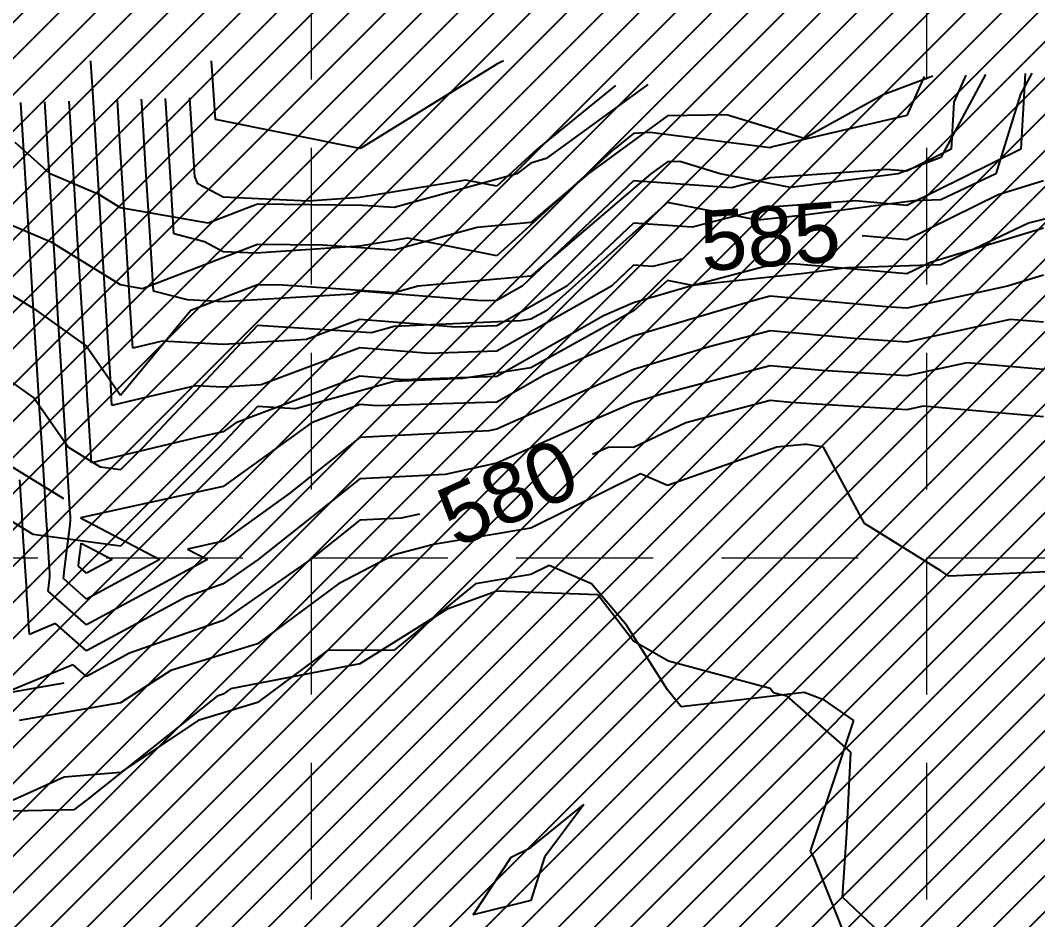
# Model space of a CAD drawing. Header units: inches. Extents: x 2468858 to 2474627, y 7110391 to 7114000.
# Drawn here: x 2470620.3 to 2470769.1, y 7111332.3 to 7111463.9 of the extents above; entities that cross this region are included whole.
import ezdxf
from ezdxf.enums import TextEntityAlignment as Align

# ---------------------------------------------------------------- set-up
doc = ezdxf.new("R2010")
doc.units = ezdxf.units.IN
doc.header["$MEASUREMENT"] = 0
doc.linetypes.add('HIDDEN', pattern=[0.375, 0.25, -0.125])
for name, color, linetype in [('contours', 35, 'Continuous'), ('GRID', 254, 'HIDDEN'), ('SODDED LOT', 2, 'Continuous')]:
    doc.layers.add(name, color=color, linetype=linetype)
doc.styles.get("Standard").update_dxf_attribs({"font": 'ARIAL.TTF'})

msp = doc.modelspace()

# ---------------------------------------------------------------- hatches: boundary and pattern name
at = {"layer": 'SODDED LOT'}
h = msp.add_hatch(dxfattribs=at)
h.set_pattern_fill('ANSI31', color=256, scale=30, style=0)
h.set_pattern_definition([(45, (0, 0), (-2.6516504294, 2.6516504294), [])])
h.paths.add_polyline_path([(2473645.39, 7113690.66), (2473644.98, 7113704.58), (2473380.05, 7113706.22), (2473375.55, 7113692.3), (2473381.69, 7113694.76), (2473634.33, 7113693.94)])
h.paths.add_polyline_path([(2473661.81, 7113026.94), (2473687.47, 7113025.61), (2473728.46, 7113019.28), (2473771.12, 7113012.61), (2473800.78, 7113000.62), (2473816.11, 7112991.96), (2473817.62, 7112992.3), (2473826.58, 7112958.99), (2473778.33, 7112869.43), (2473754.23, 7112818.27), (2473704.86, 7112707.31), (2473675.95, 7112628.52), (2473649.37, 7112551.6), (2473609.35, 7112401.13), (2473621.99, 7112397.24), (2473660.24, 7112541.42), (2473686.99, 7112623.57), (2473721.05, 7112713.98), (2473756.54, 7112795.8), (2473776.21, 7112842.14), (2473803.69, 7112892.8), (2473821.26, 7112931.75), (2473838.19, 7112953.92), (2473843.82, 7112970.36), (2473841.57, 7112984.99), (2473834.36, 7112995.8), (2473821.75, 7113003.46), (2473803.51, 7113011.56), (2473780.76, 7113020.12), (2473754.18, 7113027.78), (2473717.91, 7113032.73), (2473683.75, 7113037.76), (2473675.22, 7113037.54), (2473668.46, 7113034.66), (2473663.02, 7113029.01)])
h.paths.add_polyline_path([(2473971.46, 7113199.84), (2473953.3, 7113211.94), (2473941.19, 7113192.09), (2473861.1, 7113065.57), (2473810.53, 7113087.5), (2473761.17, 7113101.51), (2473720.96, 7113106.99), (2473697.2, 7113110.44), (2473674.12, 7113113.74), (2473679.51, 7113105.34), (2473686.71, 7113099.95), (2473703.5, 7113097.55), (2473742.47, 7113092.16), (2473787.44, 7113083.17), (2473826.42, 7113069.98), (2473851, 7113058.59), (2473862.39, 7113053.19), (2473874.39, 7113053.49), (2473885.78, 7113058.29), (2473895.97, 7113069.68), (2473937.95, 7113137.71), (2473969.87, 7113198.61)])
h.paths.add_polyline_path([(2474189.42, 7113705.55), (2474212.71, 7113695.29), (2474173.05, 7113585.51), (2474125.46, 7113471.59), (2474078.44, 7113374.03), (2473995.24, 7113231.38), (2473980.72, 7113211.84), (2473961.73, 7113224.12), (2474019.25, 7113316.23), (2474060.01, 7113393.26), (2474123.11, 7113525), (2474155.5, 7113608.17)])
h.paths.add_polyline_path([(2472149.87, 7113580.61), (2472139.15, 7113587.25), (2472148.34, 7113599.5), (2472129.96, 7113617.37), (2472301.04, 7113620.95), (2472421.05, 7113670.47), (2472435.86, 7113657.7), (2472418.5, 7113656.68), (2472386.32, 7113644.43), (2472349.55, 7113630.65), (2472301.04, 7113613.8), (2472253.54, 7113608.18), (2472206.05, 7113607.67), (2472182.05, 7113606.65), (2472168.77, 7113602.57), (2472156, 7113590.31)])
h.paths.add_polyline_path([(2472770.94, 7113693.31), (2472783.83, 7113696.4), (2473029.19, 7113695.37), (2473046.2, 7113689.7), (2473045.68, 7113705.68), (2472771.46, 7113707.22)])
h.paths.add_polyline_path([(2472613.26, 7113048.11), (2472742.65, 7113047.89), (2472742.87, 7112984.1), (2472740.21, 7112975.02), (2472732.24, 7112966.82), (2472722.71, 7112964.61), (2472628.32, 7112964.83), (2472620.35, 7112967.71), (2472615.69, 7112974.13), (2472614.14, 7112982.33), (2472613.26, 7112995.17)])
h.paths.add_polyline_path([(2471336.5, 7111475.41), (2471335.53, 7111275.42), (2470491.66, 7111254.32), (2470479.59, 7111328.94), (2470466.02, 7111461.6), (2470553.43, 7111470.9), (2470638.4, 7111473.12)])
h.paths.add_polyline_path([(2473446.67, 7112356.48), (2473471.9, 7112308.47), (2473532.94, 7112257.21), (2473501.2, 7112186.43), (2473329.47, 7112103.43), (2473116.22, 7112035.9), (2473103.2, 7112106.69), (2473072.63, 7112126.65), (2472815.11, 7111934.94), (2472802.33, 7111780.66), (2472622.31, 7111675.22), (2472617.64, 7111803.67), (2472501.02, 7111721.1), (2472320.82, 7111594.38), (2472182.92, 7111519.02), (2472068.92, 7111484.1), (2471932.85, 7111463.88), (2471923.66, 7111337.05), (2471693.82, 7111327.86), (2471696.08, 7111477.57), (2471836.92, 7111477.57), (2471858.78, 7111468.52), (2471876.58, 7111467.89), (2471898.13, 7111477.88), (2471906.24, 7111490.37), (2471909.37, 7111504.1), (2471908.12, 7111517.84), (2471903.75, 7111528.77), (2471899.69, 7111538.75), (2471899.78, 7111997.71), (2471902.82, 7112006.8), (2471908.61, 7112013.14), (2471915.23, 7112016.45), (2471926.26, 7112016.45), (2472502.65, 7112016.18), (2472510.04, 7112014.97), (2472516.23, 7112010.27), (2472519.86, 7112006.24), (2472597.23, 7111900.26), (2472601.63, 7111894), (2472601.97, 7111890.79), (2472601.97, 7111885.88), (2472602.14, 7111880.64), (2472603.49, 7111873.53), (2472605.53, 7111864.06), (2472610.94, 7111855.26), (2472618.72, 7111847.65), (2472625.66, 7111842.74), (2472634.12, 7111839.53), (2472648.17, 7111837.16), (2472661.03, 7111839.36), (2472670.85, 7111843.93), (2472681.25, 7111852.18), (2472689.32, 7111863.68), (2472693.24, 7111876.13), (2472698.54, 7111882.82), (2472979.47, 7112088.66), (2473047.7, 7112135.28), (2473102.11, 7112161.18), (2473168.62, 7112185.36), (2473235.48, 7112199.35), (2473286.97, 7112219.37), (2473338.95, 7112250.36), (2473378.05, 7112286.58), (2473406.65, 7112322.33), (2473434.97, 7112369.64)])
h.paths.add_polyline_path([(2469394.72, 7112321.68), (2469408.62, 7112317.35), (2469404.61, 7112306.55), (2469398.28, 7112300.53), (2469390.56, 7112297.13), (2469383.91, 7112297.75), (2469371.4, 7112301.14), (2469261.63, 7112337.75), (2469252.63, 7112344.02), (2469246.91, 7112352.88), (2469243.9, 7112361.06), (2469244.31, 7112369.38), (2469247.04, 7112379.88), (2469254.13, 7112392.28), (2469258.63, 7112404.82), (2469259.86, 7112413.96), (2469268.32, 7112441.06), (2469285.1, 7112497.6), (2469297.51, 7112549.94), (2469306.04, 7112604.22), (2469344.05, 7112603.83), (2469331.64, 7112539.47), (2469306.04, 7112437.89), (2469285.48, 7112378.57), (2469297.12, 7112353.37)])
h.paths.add_polyline_path([(2469215.25, 7111699.11), (2469133.16, 7111698.8), (2469133.12, 7111837.42), (2469136.78, 7111854.07), (2469131.5, 7111869.1), (2469132.54, 7111935.15), (2469148.79, 7112051.43), (2469175.43, 7112146.92), (2469214.08, 7112259.79), (2469218.22, 7112266.73), (2469223.73, 7112271.92), (2469228.76, 7112275.22), (2469234.9, 7112277.11), (2469242.61, 7112277.42), (2469249.21, 7112276.01), (2469256.45, 7112274.12), (2469362.5, 7112239.2), (2469368.95, 7112235.11), (2469372.09, 7112231.49), (2469374.61, 7112225.05), (2469375.55, 7112217.02), (2469372.57, 7112206.8), (2469260.7, 7112244.71), (2469237.57, 7112231.81), (2469223.88, 7112159.46), (2469213.8, 7112077.45), (2469211.79, 7111997.38), (2469212.59, 7111919.31)])
edge = h.paths.add_edge_path()
edge.add_line((2469946.69, 7111538.54), (2469944.94, 7111523.5))
edge.add_line((2469944.94, 7111523.5), (2469929.5, 7111368.54))
edge.add_line((2469929.5, 7111368.54), (2469627.82, 7111363.41))
edge.add_line((2469627.82, 7111363.41), (2469640.14, 7111528.56))
edge.add_line((2469640.14, 7111528.56), (2469611.1, 7111528.96))
edge.add_line((2469611.1, 7111528.96), (2469563.64, 7111542.06))
edge.add_line((2469563.64, 7111542.06), (2469395.72, 7111608.85))
edge.add_line((2469395.72, 7111608.85), (2469312.31, 7111524.84))
edge.add_line((2469312.31, 7111524.84), (2469259.94, 7111580.22))
edge.add_line((2469259.94, 7111580.22), (2469329.02, 7111646.45))
edge.add_line((2469329.02, 7111646.45), (2469327.64, 7111656.69))
edge.add_line((2469327.64, 7111656.69), (2469327.34, 7111668.01))
edge.add_line((2469327.34, 7111668.01), (2469328.7, 7111676.32))
edge.add_line((2469328.7, 7111676.32), (2469331.57, 7111684.93))
edge.add_line((2469331.57, 7111684.93), (2469335.65, 7111692.02))
edge.add_line((2469335.65, 7111692.02), (2469336.86, 7111699.72))
edge.add_line((2469336.86, 7111699.72), (2469350.6, 7111699.88))
edge.add_line((2469350.6, 7111699.88), (2469349.09, 7111695.19))
edge.add_line((2469349.09, 7111695.19), (2469344.26, 7111688.25))
edge.add_line((2469344.26, 7111688.25), (2469339.88, 7111679.79))
edge.add_arc((2469382.62, 7111662.98), 45.93, 158.5343, 290.6104)
edge.add_arc((2469402.89, 7111601.9), 18.55, 61.3608, 102.7575, ccw=False)
edge.add_line((2469411.78, 7111618.18), (2469554, 7111560.87))
edge.add_line((2469554, 7111560.87), (2469580.43, 7111552.5))
edge.add_line((2469580.43, 7111552.5), (2469597.93, 7111547.75))
edge.add_line((2469597.93, 7111547.75), (2469618.84, 7111543.76))
edge.add_line((2469618.84, 7111543.76), (2469652.78, 7111539.88))
edge.add_line((2469652.78, 7111539.88), (2469703, 7111539.88))
edge.add_line((2469703, 7111539.88), (2469903.74, 7111540.59))
edge.add_line((2469903.74, 7111540.59), (2469929.65, 7111539.77))
edge.add_line((2469929.65, 7111539.77), (2469946.69, 7111538.54))

# ---------------------------------------------------------------- linework, layer by layer
at = {"layer": 'contours', "color": 35}
for p, q in [((2470630.61, 7111457.77, 585), (2470630.6, 7111457.95, 585)), ((2470630.9, 7111453.44, 585), (2470630.61, 7111457.77, 585)), ((2470648.84, 7111449.37, 590), (2470648.26, 7111457.95, 590)), ((2470690, 7111457.47, 590), (2470670.23, 7111445.23, 590)), ((2470691.01, 7111457.95, 590), (2470690, 7111457.47, 590)), ((2470753.82, 7111455.7, 588), (2470746.52, 7111452.95, 588)), ((2470752.54, 7111455.67, 588), (2470750, 7111449.93, 588)), ((2470752.54, 7111455.67, 588), (2470750, 7111449.93, 588)), ((2470761.52, 7111455.93, 587), (2470754.99, 7111443.78, 587)), ((2470758.63, 7111455.84, 587), (2470756.88, 7111451.88, 587)), ((2470758.63, 7111455.84, 587), (2470756.88, 7111451.88, 587)), ((2470768.28, 7111456.12, 586), (2470766.64, 7111453.08, 586)), ((2470767.3, 7111456.09, 586), (2470766.67, 7111445, 586)), ((2470767.3, 7111456.09, 586), (2470766.67, 7111445, 586)), ((2470707.38, 7111454.35, 589), (2470695.93, 7111445, 589)), ((2470707.38, 7111454.35, 589), (2470695.93, 7111445, 589)), ((2470712.09, 7111454.49, 589), (2470697.22, 7111443.65, 589)), ((2470631.29, 7111447.14, 585), (2470630.9, 7111453.44, 585)), ((2470746.52, 7111452.95, 588), (2470734.99, 7111446.6, 588)), ((2470766.64, 7111453.08, 586), (2470763.01, 7111441.42, 586)), ((2470621.84, 7111428.11, 582), (2470620.39, 7111451.83, 582)), ((2470621.84, 7111428.11, 582), (2470620.39, 7111451.83, 582)), ((2470625.29, 7111429.56, 583), (2470623.92, 7111451.93, 583)), ((2470625.29, 7111429.56, 583), (2470623.92, 7111451.93, 583)), ((2470627.59, 7111449.75, 584), (2470627.45, 7111452.03, 584)), ((2470627.59, 7111449.75, 584), (2470627.45, 7111452.03, 584)), ((2470634.99, 7111444.54, 586), (2470634.51, 7111452.24, 586)), ((2470634.99, 7111444.54, 586), (2470634.51, 7111452.24, 586)), ((2470638.08, 7111451.82, 587), (2470638.04, 7111452.34, 587)), ((2470638.08, 7111451.82, 587), (2470638.04, 7111452.34, 587)), ((2470638.68, 7111441.93, 587), (2470638.08, 7111451.82, 587)), ((2470638.68, 7111441.93, 587), (2470638.08, 7111451.82, 587)), ((2470641.66, 7111451, 588), (2470641.57, 7111452.44, 588)), ((2470641.66, 7111451, 588), (2470641.57, 7111452.44, 588)), ((2470645.25, 7111450.19, 589), (2470645.09, 7111452.55, 589)), ((2470645.25, 7111450.19, 589), (2470645.09, 7111452.55, 589)), ((2470756.88, 7111451.88, 587), (2470756.49, 7111445, 587)), ((2470756.88, 7111451.88, 587), (2470756.49, 7111445, 587)), ((2470628.74, 7111431.02, 584), (2470627.59, 7111449.75, 584)), ((2470628.74, 7111431.02, 584), (2470627.59, 7111449.75, 584)), ((2470642.38, 7111439.32, 588), (2470641.66, 7111451, 588)), ((2470642.38, 7111439.32, 588), (2470641.66, 7111451, 588)), ((2470645.82, 7111441, 589), (2470645.25, 7111450.19, 589)), ((2470645.82, 7111441, 589), (2470645.25, 7111450.19, 589)), ((2470714.99, 7111449.89, 588), (2470703.36, 7111441.42, 588)), ((2470723.62, 7111450.05, 588), (2470714.99, 7111449.89, 588)), ((2470734.99, 7111446.6, 588), (2470723.62, 7111450.05, 588)), ((2470750, 7111449.93, 588), (2470730.36, 7111445.36, 588)), ((2470750, 7111449.93, 588), (2470730.36, 7111445.36, 588)), ((2470669.73, 7111445.19, 590), (2470648.84, 7111449.37, 590)), ((2470648.84, 7111449.37, 590), (2470648.84, 7111449.37, 590)), ((2470648.84, 7111449.37, 590), (2470648.84, 7111449.37, 590)), ((2470648.84, 7111449.37, 590), (2470648.84, 7111449.37, 590)), ((2470632.19, 7111432.48, 585), (2470631.29, 7111447.14, 585)), ((2470710, 7111447.31, 588), (2470707.18, 7111445, 588)), ((2470710, 7111447.31, 588), (2470707.18, 7111445, 588)), ((2470712.44, 7111447.44, 588), (2470710, 7111447.31, 588)), ((2470712.44, 7111447.44, 588), (2470710, 7111447.31, 588)), ((2470730, 7111445.22, 588), (2470712.44, 7111447.44, 588)), ((2470730, 7111445.22, 588), (2470712.44, 7111447.44, 588)), ((2470624.69, 7111441.42, 589), (2470619.55, 7111445.98, 589)), ((2470730.36, 7111445.36, 588), (2470730, 7111445.22, 588)), ((2470730.36, 7111445.36, 588), (2470730, 7111445.22, 588)), ((2470635.64, 7111433.93, 586), (2470634.99, 7111444.54, 586)), ((2470635.64, 7111433.93, 586), (2470634.99, 7111444.54, 586)), ((2470670, 7111445.12, 590), (2470669.73, 7111445.19, 590)), ((2470670.23, 7111445.23, 590), (2470670, 7111445.12, 590)), ((2470707.18, 7111445, 588), (2470690, 7111429.4, 588)), ((2470695.93, 7111445, 589), (2470690, 7111439.61, 589)), ((2470707.18, 7111445, 588), (2470690, 7111429.4, 588)), ((2470695.93, 7111445, 589), (2470690, 7111439.61, 589)), ((2470754.99, 7111443.78, 587), (2470748.72, 7111441.42, 587)), ((2470766.67, 7111445, 586), (2470750, 7111436.79, 586)), ((2470756.49, 7111445, 587), (2470750, 7111441.8, 587)), ((2470766.67, 7111445, 586), (2470750, 7111436.79, 586)), ((2470756.49, 7111445, 587), (2470750, 7111441.8, 587)), ((2470694.99, 7111442.97, 589), (2470692.94, 7111441.42, 589)), ((2470697.22, 7111443.65, 589), (2470694.99, 7111442.97, 589)), ((2470714.99, 7111443.19, 587), (2470712.57, 7111441.42, 587)), ((2470716.79, 7111443.22, 587), (2470714.99, 7111443.19, 587)), ((2470722.7, 7111441.42, 587), (2470716.79, 7111443.22, 587)), ((2470631.9, 7111438.33, 589), (2470624.69, 7111441.42, 589)), ((2470639.09, 7111435.39, 587), (2470638.68, 7111441.93, 587)), ((2470639.09, 7111435.39, 587), (2470638.68, 7111441.93, 587)), ((2470646.28, 7111439.97, 589), (2470645.82, 7111441, 589)), ((2470646.28, 7111439.97, 589), (2470645.82, 7111441, 589)), ((2470692.94, 7111441.42, 589), (2470674.99, 7111436.48, 589)), ((2470703.36, 7111441.42, 588), (2470694.99, 7111434.27, 588)), ((2470712.57, 7111441.42, 587), (2470694.99, 7111426.42, 587)), ((2470732.99, 7111439.42, 587), (2470722.7, 7111441.42, 587)), ((2470730, 7111440.82, 587), (2470724.36, 7111439.36, 587)), ((2470730, 7111440.82, 587), (2470724.36, 7111439.36, 587)), ((2470747.07, 7111442.07, 587), (2470730, 7111440.82, 587)), ((2470747.07, 7111442.07, 587), (2470730, 7111440.82, 587)), ((2470748.72, 7111441.42, 587), (2470734.99, 7111439.64, 587)), ((2470750, 7111441.8, 587), (2470747.07, 7111442.07, 587)), ((2470750, 7111441.8, 587), (2470747.07, 7111442.07, 587)), ((2470763.01, 7111441.42, 586), (2470754.99, 7111437.59, 586)), ((2470642.53, 7111436.85, 588), (2470642.38, 7111439.32, 588)), ((2470642.53, 7111436.85, 588), (2470642.38, 7111439.32, 588)), ((2470650, 7111437.98, 589), (2470646.28, 7111439.97, 589)), ((2470650, 7111437.98, 589), (2470646.28, 7111439.97, 589)), ((2470685.51, 7111440.51, 589), (2470670, 7111437.93, 589)), ((2470685.51, 7111440.51, 589), (2470670, 7111437.93, 589)), ((2470690, 7111439.61, 589), (2470685.51, 7111440.51, 589)), ((2470690, 7111439.61, 589), (2470685.51, 7111440.51, 589)), ((2470710, 7111440.38, 587), (2470693.72, 7111425, 587)), ((2470710, 7111440.38, 587), (2470693.72, 7111425, 587)), ((2470724.36, 7111439.36, 587), (2470710, 7111440.38, 587)), ((2470724.36, 7111439.36, 587), (2470710, 7111440.38, 587)), ((2470734.99, 7111439.64, 587), (2470732.99, 7111439.42, 587)), ((2470770, 7111440.37, 585), (2470763.34, 7111438.34, 585)), ((2470634.99, 7111436.44, 589), (2470631.9, 7111438.33, 589)), ((2470662.41, 7111437.41, 589), (2470650, 7111437.98, 589)), ((2470662.41, 7111437.41, 589), (2470650, 7111437.98, 589)), ((2470670, 7111437.93, 589), (2470662.41, 7111437.41, 589)), ((2470670, 7111437.93, 589), (2470662.41, 7111437.41, 589)), ((2470763.34, 7111438.34, 585), (2470750, 7111431.77, 585)), ((2470647.78, 7111434.21, 589), (2470634.99, 7111436.44, 589)), ((2470642.79, 7111432.63, 588), (2470642.53, 7111436.85, 588)), ((2470642.79, 7111432.63, 588), (2470642.53, 7111436.85, 588)), ((2470654.99, 7111436.98, 589), (2470647.78, 7111434.21, 589)), ((2470670.37, 7111436.8, 589), (2470654.99, 7111436.98, 589)), ((2470674.99, 7111436.48, 589), (2470670.37, 7111436.8, 589)), ((2470714.99, 7111437.21, 586), (2470697.32, 7111421.42, 586)), ((2470728.21, 7111434.64, 586), (2470714.99, 7111437.21, 586)), ((2470730, 7111436.56, 586), (2470718.6, 7111433.6, 586)), ((2470730, 7111436.56, 586), (2470718.6, 7111433.6, 586)), ((2470742.47, 7111437.47, 586), (2470730, 7111436.56, 586)), ((2470742.47, 7111437.47, 586), (2470730, 7111436.56, 586)), ((2470751.03, 7111437.46, 586), (2470734.99, 7111435.38, 586)), ((2470750, 7111436.79, 586), (2470742.47, 7111437.47, 586)), ((2470750, 7111436.79, 586), (2470742.47, 7111437.47, 586)), ((2470754.99, 7111437.59, 586), (2470751.03, 7111437.46, 586)), ((2470624.91, 7111431.35, 588), (2470614.99, 7111435.6, 588)), ((2470639.77, 7111424.26, 587), (2470639.09, 7111435.39, 587)), ((2470639.77, 7111424.26, 587), (2470639.09, 7111435.39, 587)), ((2470734.99, 7111435.38, 586), (2470728.21, 7111434.64, 586)), ((2470774.99, 7111435.99, 584), (2470767.78, 7111434.21, 584)), ((2470636.43, 7111421.1, 586), (2470635.64, 7111433.93, 586)), ((2470636.43, 7111421.1, 586), (2470635.64, 7111433.93, 586)), ((2470687.15, 7111433.58, 588), (2470674.99, 7111430.24, 588)), ((2470694.99, 7111434.27, 588), (2470687.15, 7111433.58, 588)), ((2470710, 7111434.21, 586), (2470700.25, 7111425, 586)), ((2470710, 7111434.21, 586), (2470700.25, 7111425, 586)), ((2470718.6, 7111433.6, 586), (2470710, 7111434.21, 586)), ((2470718.6, 7111433.6, 586), (2470710, 7111434.21, 586)), ((2470770, 7111433.48, 584), (2470753.46, 7111428.46, 584)), ((2470770, 7111433.48, 584), (2470753.46, 7111428.46, 584)), ((2470767.78, 7111434.21, 584), (2470754.99, 7111428.1, 584)), ((2470632.82, 7111422.21, 585), (2470632.19, 7111432.48, 585)), ((2470647.27, 7111431.47, 588), (2470642.79, 7111432.63, 588)), ((2470647.27, 7111431.47, 588), (2470642.79, 7111432.63, 588)), ((2470677, 7111432, 588), (2470670, 7111430.83, 588)), ((2470677, 7111432, 588), (2470670, 7111430.83, 588)), ((2470690, 7111429.4, 588), (2470677, 7111432, 588)), ((2470690, 7111429.4, 588), (2470677, 7111432, 588)), ((2470750, 7111431.77, 585), (2470743.46, 7111432.36, 585)), ((2470634.99, 7111425.16, 588), (2470624.91, 7111431.35, 588)), ((2470629.21, 7111423.32, 584), (2470628.74, 7111431.02, 584)), ((2470629.21, 7111423.32, 584), (2470628.74, 7111431.02, 584)), ((2470654.99, 7111431.07, 588), (2470638.17, 7111424.61, 588)), ((2470650, 7111430.02, 588), (2470647.27, 7111431.47, 588)), ((2470650, 7111430.02, 588), (2470647.27, 7111431.47, 588)), ((2470670, 7111430.83, 588), (2470654.79, 7111429.79, 588)), ((2470670, 7111430.83, 588), (2470654.79, 7111429.79, 588)), ((2470664.53, 7111430.96, 588), (2470654.99, 7111431.07, 588)), ((2470674.99, 7111430.24, 588), (2470664.53, 7111430.96, 588)), ((2470625.61, 7111424.43, 583), (2470625.29, 7111429.56, 583)), ((2470625.61, 7111424.43, 583), (2470625.29, 7111429.56, 583)), ((2470654.79, 7111429.79, 588), (2470650, 7111430.02, 588)), ((2470654.79, 7111429.79, 588), (2470650, 7111430.02, 588)), ((2470717.07, 7111428.94, 585), (2470712.84, 7111427.84, 585)), ((2470622, 7111425.54, 582), (2470621.84, 7111428.11, 582)), ((2470622, 7111425.54, 582), (2470621.84, 7111428.11, 582)), ((2470710, 7111428.04, 585), (2470706.78, 7111425, 585)), ((2470712.84, 7111427.84, 585), (2470710, 7111428.04, 585)), ((2470730, 7111428.03, 584), (2470718.33, 7111425, 584)), ((2470730, 7111428.03, 584), (2470718.33, 7111425, 584)), ((2470733.27, 7111428.27, 584), (2470730, 7111428.03, 584)), ((2470733.27, 7111428.27, 584), (2470730, 7111428.03, 584)), ((2470750, 7111426.76, 584), (2470733.27, 7111428.27, 584)), ((2470750, 7111426.76, 584), (2470733.27, 7111428.27, 584)), ((2470741.23, 7111427.66, 584), (2470734.99, 7111426.85, 584)), ((2470754.99, 7111428.1, 584), (2470741.23, 7111427.66, 584)), ((2470753.46, 7111428.46, 584), (2470750, 7111426.76, 584)), ((2470753.46, 7111428.46, 584), (2470750, 7111426.76, 584)), ((2470694.99, 7111426.42, 587), (2470678.53, 7111424.97, 587)), ((2470734.99, 7111426.85, 584), (2470718.64, 7111425.08, 584)), ((2470770, 7111426.6, 583), (2470764.73, 7111425, 583)), ((2470770, 7111426.6, 583), (2470764.73, 7111425, 583)), ((2470622.11, 7111423.79, 582), (2470622, 7111425.54, 582)), ((2470622.11, 7111423.79, 582), (2470622, 7111425.54, 582)), ((2470625.82, 7111420.93, 583), (2470625.61, 7111424.43, 583)), ((2470625.82, 7111420.93, 583), (2470625.61, 7111424.43, 583)), ((2470638.17, 7111424.61, 588), (2470634.99, 7111425.16, 588)), ((2470654.99, 7111425.16, 587), (2470645.27, 7111421.42, 587)), ((2470658.68, 7111425.12, 587), (2470654.99, 7111425.16, 587)), ((2470674.99, 7111423.99, 587), (2470658.68, 7111425.12, 587)), ((2470678.53, 7111424.97, 587), (2470674.99, 7111423.99, 587)), ((2470706.78, 7111425, 585), (2470690, 7111415.46, 585)), ((2470700.25, 7111425, 586), (2470690, 7111419.17, 586)), ((2470693.72, 7111425, 587), (2470690, 7111422.89, 587)), ((2470700.25, 7111425, 586), (2470690, 7111419.17, 586)), ((2470693.72, 7111425, 587), (2470690, 7111422.89, 587)), ((2470718.33, 7111425, 584), (2470710, 7111422.53, 584)), ((2470718.33, 7111425, 584), (2470710, 7111422.53, 584)), ((2470714.99, 7111425.79, 584), (2470710.1, 7111421.42, 584)), ((2470718.64, 7111425.08, 584), (2470714.99, 7111425.79, 584)), ((2470764.73, 7111425, 583), (2470750, 7111421.77, 583)), ((2470764.73, 7111425, 583), (2470750, 7111421.77, 583)), ((2470622.72, 7111421.42, 587), (2470617.93, 7111424.36, 587)), ((2470623.08, 7111408.06, 582), (2470622.11, 7111423.79, 582)), ((2470623.08, 7111408.06, 582), (2470622.11, 7111423.79, 582)), ((2470629.54, 7111418.06, 584), (2470629.21, 7111423.32, 584)), ((2470629.54, 7111418.06, 584), (2470629.21, 7111423.32, 584)), ((2470644.77, 7111422.97, 587), (2470639.77, 7111424.26, 587)), ((2470644.77, 7111422.97, 587), (2470639.77, 7111424.26, 587)), ((2470650, 7111422.69, 587), (2470644.77, 7111422.97, 587)), ((2470650, 7111422.69, 587), (2470644.77, 7111422.97, 587)), ((2470668.82, 7111423.82, 587), (2470650, 7111422.69, 587)), ((2470668.82, 7111423.82, 587), (2470650, 7111422.69, 587)), ((2470670, 7111424.26, 587), (2470668.82, 7111423.82, 587)), ((2470670, 7111424.26, 587), (2470668.82, 7111423.82, 587)), ((2470687.82, 7111422.82, 587), (2470670, 7111424.26, 587)), ((2470687.82, 7111422.82, 587), (2470670, 7111424.26, 587)), ((2470727.99, 7111422.99, 583), (2470710, 7111417.67, 583)), ((2470727.99, 7111422.99, 583), (2470710, 7111417.67, 583)), ((2470730, 7111423.52, 583), (2470727.99, 7111422.99, 583)), ((2470730, 7111423.52, 583), (2470727.99, 7111422.99, 583)), ((2470746.97, 7111421.97, 583), (2470730, 7111423.52, 583)), ((2470746.97, 7111421.97, 583), (2470730, 7111423.52, 583)), ((2470633.25, 7111415.2, 585), (2470632.82, 7111422.21, 585)), ((2470690, 7111422.89, 587), (2470687.82, 7111422.82, 587)), ((2470690, 7111422.89, 587), (2470687.82, 7111422.82, 587)), ((2470710, 7111422.53, 584), (2470705.64, 7111420.64, 584)), ((2470710, 7111422.53, 584), (2470705.64, 7111420.64, 584)), ((2470750, 7111421.77, 583), (2470746.97, 7111421.97, 583)), ((2470750, 7111421.77, 583), (2470746.97, 7111421.97, 583)), ((2470629.89, 7111416.32, 587), (2470622.72, 7111421.42, 587)), ((2470626.53, 7111409.46, 583), (2470625.82, 7111420.93, 583)), ((2470626.53, 7111409.46, 583), (2470625.82, 7111420.93, 583)), ((2470645.27, 7111421.42, 587), (2470634.99, 7111408.98, 587)), ((2470636.75, 7111415.89, 586), (2470636.43, 7111421.1, 586)), ((2470636.75, 7111415.89, 586), (2470636.43, 7111421.1, 586)), ((2470670, 7111420.11, 586), (2470662.18, 7111417.18, 586)), ((2470670, 7111420.11, 586), (2470662.18, 7111417.18, 586)), ((2470683.98, 7111418.98, 586), (2470670, 7111420.11, 586)), ((2470683.98, 7111418.98, 586), (2470670, 7111420.11, 586)), ((2470705.64, 7111420.64, 584), (2470690, 7111411.75, 584)), ((2470705.64, 7111420.64, 584), (2470690, 7111411.75, 584)), ((2470694.99, 7111420.13, 586), (2470693.46, 7111419.89, 586)), ((2470697.32, 7111421.42, 586), (2470694.99, 7111420.13, 586)), ((2470710.1, 7111421.42, 584), (2470694.99, 7111413.01, 584)), ((2470765.12, 7111420.12, 582), (2470750, 7111416.81, 582)), ((2470765.12, 7111420.12, 582), (2470750, 7111416.81, 582)), ((2470770, 7111419.7, 582), (2470765.12, 7111420.12, 582)), ((2470770, 7111419.7, 582), (2470765.12, 7111420.12, 582)), ((2470654.99, 7111419.24, 586), (2470638.29, 7111401.42, 586)), ((2470671.71, 7111418.15, 586), (2470654.99, 7111419.24, 586)), ((2470674.99, 7111419.06, 586), (2470671.71, 7111418.15, 586)), ((2470693.46, 7111419.89, 586), (2470674.99, 7111419.06, 586)), ((2470690, 7111419.17, 586), (2470683.98, 7111418.98, 586)), ((2470690, 7111419.17, 586), (2470683.98, 7111418.98, 586)), ((2470629.98, 7111410.87, 584), (2470629.54, 7111418.06, 584)), ((2470629.98, 7111410.87, 584), (2470629.54, 7111418.06, 584)), ((2470662.18, 7111417.18, 586), (2470650, 7111416.44, 586)), ((2470662.18, 7111417.18, 586), (2470650, 7111416.44, 586)), ((2470710, 7111417.67, 583), (2470697.03, 7111412.03, 583)), ((2470710, 7111417.67, 583), (2470697.03, 7111412.03, 583)), ((2470730, 7111418.43, 582), (2470721.08, 7111416.08, 582)), ((2470730, 7111418.43, 582), (2470721.08, 7111416.08, 582)), ((2470742.3, 7111417.3, 582), (2470730, 7111418.43, 582)), ((2470742.3, 7111417.3, 582), (2470730, 7111418.43, 582)), ((2470750, 7111416.81, 582), (2470742.3, 7111417.3, 582)), ((2470750, 7111416.81, 582), (2470742.3, 7111417.3, 582)), ((2470634.99, 7111408.98, 587), (2470629.89, 7111416.32, 587)), ((2470641.08, 7111416.92, 586), (2470636.75, 7111415.89, 586)), ((2470641.08, 7111416.92, 586), (2470636.75, 7111415.89, 586)), ((2470650, 7111416.44, 586), (2470641.08, 7111416.92, 586)), ((2470650, 7111416.44, 586), (2470641.08, 7111416.92, 586)), ((2470670, 7111415.96, 585), (2470655.53, 7111410.53, 585)), ((2470680.14, 7111415.14, 585), (2470670, 7111415.96, 585)), ((2470721.08, 7111416.08, 582), (2470710, 7111412.8, 582)), ((2470721.08, 7111416.08, 582), (2470710, 7111412.8, 582)), ((2470633.43, 7111412.28, 585), (2470633.25, 7111415.2, 585)), ((2470690, 7111415.46, 585), (2470680.14, 7111415.14, 585)), ((2470622.25, 7111408.68, 586), (2470614.99, 7111413.85, 586)), ((2470694.99, 7111413.01, 584), (2470685.04, 7111411.47, 584)), ((2470710, 7111412.8, 582), (2470692.06, 7111405, 582)), ((2470710, 7111412.8, 582), (2470692.06, 7111405, 582)), ((2470730, 7111413.34, 581), (2470714.17, 7111409.17, 581)), ((2470730, 7111413.34, 581), (2470714.17, 7111409.17, 581)), ((2470737.64, 7111412.64, 581), (2470730, 7111413.34, 581)), ((2470737.64, 7111412.64, 581), (2470730, 7111413.34, 581)), ((2470750, 7111411.85, 581), (2470737.64, 7111412.64, 581)), ((2470750, 7111411.85, 581), (2470737.64, 7111412.64, 581)), ((2470758.77, 7111413.77, 581), (2470750, 7111411.85, 581)), ((2470758.77, 7111413.77, 581), (2470750, 7111411.85, 581)), ((2470770, 7111412.79, 581), (2470758.77, 7111413.77, 581)), ((2470770, 7111412.79, 581), (2470758.77, 7111413.77, 581)), ((2470633.64, 7111408.87, 585), (2470633.43, 7111412.28, 585)), ((2470670, 7111411.81, 584), (2470651.85, 7111405, 584)), ((2470670, 7111411.81, 584), (2470651.85, 7111405, 584)), ((2470674.99, 7111411.02, 584), (2470660.58, 7111407.01, 584)), ((2470676.3, 7111411.3, 584), (2470670, 7111411.81, 584)), ((2470676.3, 7111411.3, 584), (2470670, 7111411.81, 584)), ((2470685.04, 7111411.47, 584), (2470674.99, 7111411.02, 584)), ((2470690, 7111411.75, 584), (2470676.3, 7111411.3, 584)), ((2470690, 7111411.75, 584), (2470676.3, 7111411.3, 584)), ((2470697.03, 7111412.03, 583), (2470690, 7111408.03, 583)), ((2470697.03, 7111412.03, 583), (2470690, 7111408.03, 583)), ((2470630.14, 7111408.25, 584), (2470629.98, 7111410.87, 584)), ((2470630.14, 7111408.25, 584), (2470629.98, 7111410.87, 584)), ((2470642.19, 7111409.53, 585), (2470636.97, 7111408.29, 585)), ((2470645.95, 7111410.42, 585), (2470642.19, 7111409.53, 585)), ((2470650, 7111410.2, 585), (2470645.95, 7111410.42, 585)), ((2470655.53, 7111410.53, 585), (2470650, 7111410.2, 585)), ((2470627.3, 7111401.42, 586), (2470622.25, 7111408.68, 586)), ((2470623.14, 7111407, 582), (2470623.08, 7111408.06, 582)), ((2470623.14, 7111407, 582), (2470623.08, 7111408.06, 582)), ((2470626.64, 7111407.63, 583), (2470626.53, 7111409.46, 583)), ((2470626.64, 7111407.63, 583), (2470626.53, 7111409.46, 583)), ((2470630.27, 7111406.16, 584), (2470630.14, 7111408.25, 584)), ((2470630.27, 7111406.16, 584), (2470630.14, 7111408.25, 584)), ((2470633.66, 7111408.56, 585), (2470633.64, 7111408.87, 585)), ((2470633.72, 7111407.52, 585), (2470633.66, 7111408.56, 585)), ((2470636.97, 7111408.29, 585), (2470633.72, 7111407.52, 585)), ((2470714.17, 7111409.17, 581), (2470710, 7111407.93, 581)), ((2470714.17, 7111409.17, 581), (2470710, 7111407.93, 581)), ((2470730, 7111408.24, 580), (2470717.68, 7111405, 580)), ((2470732.97, 7111407.97, 580), (2470730, 7111408.24, 580)), ((2470623.49, 7111401.36, 582), (2470623.14, 7111407, 582)), ((2470623.49, 7111401.36, 582), (2470623.14, 7111407, 582)), ((2470626.88, 7111403.76, 583), (2470626.64, 7111407.63, 583)), ((2470626.88, 7111403.76, 583), (2470626.64, 7111407.63, 583)), ((2470654.99, 7111407.38, 584), (2470649.41, 7111401.42, 584)), ((2470660.58, 7111407.01, 584), (2470654.99, 7111407.38, 584)), ((2470670, 7111407.66, 583), (2470662.91, 7111405, 583)), ((2470670, 7111407.66, 583), (2470662.91, 7111405, 583)), ((2470672.46, 7111407.46, 583), (2470670, 7111407.66, 583)), ((2470672.46, 7111407.46, 583), (2470670, 7111407.66, 583)), ((2470690, 7111408.03, 583), (2470672.46, 7111407.46, 583)), ((2470690, 7111408.03, 583), (2470672.46, 7111407.46, 583)), ((2470710, 7111407.93, 581), (2470703.25, 7111405, 581)), ((2470710, 7111407.93, 581), (2470703.25, 7111405, 581)), ((2470750, 7111406.88, 580), (2470732.97, 7111407.97, 580)), ((2470752.41, 7111407.41, 580), (2470750, 7111406.88, 580)), ((2470770, 7111405.88, 580), (2470752.41, 7111407.41, 580)), ((2470630.7, 7111399.15, 584), (2470630.27, 7111406.16, 584)), ((2470630.7, 7111399.15, 584), (2470630.27, 7111406.16, 584)), ((2470627.62, 7111391.61, 583), (2470626.88, 7111403.76, 583)), ((2470627.62, 7111391.61, 583), (2470626.88, 7111403.76, 583)), ((2470650, 7111403.66, 584), (2470646.62, 7111402.92, 584)), ((2470650, 7111403.66, 584), (2470646.62, 7111402.92, 584)), ((2470662.91, 7111405, 583), (2470650, 7111395.66, 583)), ((2470651.85, 7111405, 584), (2470650, 7111403.66, 584)), ((2470662.91, 7111405, 583), (2470650, 7111395.66, 583)), ((2470651.85, 7111405, 584), (2470650, 7111403.66, 584)), ((2470688.83, 7111403.83, 582), (2470670, 7111402.83, 582)), ((2470688.83, 7111403.83, 582), (2470670, 7111402.83, 582)), ((2470690, 7111404.08, 582), (2470688.83, 7111403.83, 582)), ((2470690, 7111404.08, 582), (2470688.83, 7111403.83, 582)), ((2470703.25, 7111405, 581), (2470690, 7111399.08, 581)), ((2470692.06, 7111405, 582), (2470690, 7111404.08, 582)), ((2470703.25, 7111405, 581), (2470690, 7111399.08, 581)), ((2470692.06, 7111405, 582), (2470690, 7111404.08, 582)), ((2470717.68, 7111405, 580), (2470710, 7111401.36, 580)), ((2470646.62, 7111402.92, 584), (2470630.7, 7111399.15, 584)), ((2470646.62, 7111402.92, 584), (2470630.7, 7111399.15, 584)), ((2470670, 7111402.83, 582), (2470659.61, 7111394.61, 582)), ((2470670, 7111402.83, 582), (2470659.61, 7111394.61, 582)), ((2470626.66, 7111393.85, 585), (2470614.99, 7111401.03, 585)), ((2470623.93, 7111394.12, 582), (2470623.49, 7111401.36, 582)), ((2470623.93, 7111394.12, 582), (2470623.49, 7111401.36, 582)), ((2470632.06, 7111398.49, 586), (2470627.3, 7111401.42, 586)), ((2470638.29, 7111401.42, 586), (2470634.99, 7111398.11, 586)), ((2470649.41, 7111401.42, 584), (2470634.99, 7111386.96, 584)), ((2470706.41, 7111401.41, 580), (2470704.01, 7111400.34, 580)), ((2470710, 7111401.36, 580), (2470706.41, 7111401.41, 580)), ((2470730.99, 7111401.42, 579), (2470714.99, 7111395.8, 579)), ((2470734.99, 7111401.81, 579), (2470730.99, 7111401.42, 579)), ((2470735.39, 7111401.82, 579), (2470734.99, 7111401.81, 579)), ((2470737.81, 7111401.42, 579), (2470735.39, 7111401.82, 579)), ((2470743.83, 7111390.26, 579), (2470737.81, 7111401.42, 579)), ((2470634.99, 7111398.11, 586), (2470632.06, 7111398.49, 586)), ((2470690, 7111399.08, 581), (2470682.44, 7111397.44, 581)), ((2470690, 7111399.08, 581), (2470682.44, 7111397.44, 581)), ((2470620.56, 7111391.41, 581), (2470620.24, 7111396.63, 581)), ((2470620.56, 7111391.41, 581), (2470620.24, 7111396.63, 581)), ((2470670, 7111396.78, 581), (2470655.11, 7111385, 581)), ((2470670, 7111396.78, 581), (2470655.11, 7111385, 581)), ((2470682.44, 7111397.44, 581), (2470670, 7111396.78, 581)), ((2470682.44, 7111397.44, 581), (2470670, 7111396.78, 581)), ((2470711.06, 7111397.5, 579), (2470694.99, 7111389.58, 579)), ((2470714.99, 7111395.8, 579), (2470711.06, 7111397.5, 579)), ((2470650, 7111395.66, 583), (2470629.11, 7111391.07, 583)), ((2470650, 7111395.66, 583), (2470629.11, 7111391.07, 583)), ((2470624.1, 7111391.42, 582), (2470623.93, 7111394.12, 582)), ((2470624.1, 7111391.42, 582), (2470623.93, 7111394.12, 582)), ((2470659.61, 7111394.61, 582), (2470650, 7111387.66, 582)), ((2470659.61, 7111394.61, 582), (2470650, 7111387.66, 582)), ((2470622.2, 7111388.63, 584), (2470614.99, 7111393.07, 584)), ((2470620.58, 7111391.15, 581), (2470620.56, 7111391.41, 581)), ((2470620.58, 7111391.15, 581), (2470620.56, 7111391.41, 581)), ((2470620.75, 7111388.36, 581), (2470620.58, 7111391.15, 581)), ((2470620.75, 7111388.36, 581), (2470620.58, 7111391.15, 581)), ((2470624.14, 7111390.72, 582), (2470624.1, 7111391.42, 582)), ((2470624.14, 7111390.72, 582), (2470624.1, 7111391.42, 582)), ((2470624.22, 7111389.36, 582), (2470624.14, 7111390.72, 582)), ((2470624.22, 7111389.36, 582), (2470624.14, 7111390.72, 582)), ((2470627.59, 7111390.12, 583), (2470627.67, 7111390.78, 583)), ((2470627.59, 7111390.12, 583), (2470627.67, 7111390.78, 583)), ((2470627.64, 7111391.42, 583), (2470627.62, 7111391.61, 583)), ((2470627.64, 7111391.42, 583), (2470627.62, 7111391.61, 583)), ((2470627.67, 7111390.78, 583), (2470627.64, 7111391.42, 583)), ((2470627.67, 7111390.78, 583), (2470627.64, 7111391.42, 583)), ((2470629.11, 7111391.07, 583), (2470640.71, 7111385, 583)), ((2470629.11, 7111391.07, 583), (2470640.71, 7111385, 583)), ((2470670, 7111390.73, 580), (2470662.75, 7111385, 580)), ((2470676.05, 7111391.05, 580), (2470670, 7111390.73, 580)), ((2470678.7, 7111391.63, 580), (2470676.05, 7111391.05, 580)), ((2470754.99, 7111383.32, 579), (2470743.83, 7111390.26, 579)), ((2470624.57, 7111383.65, 582), (2470624.22, 7111389.36, 582)), ((2470624.57, 7111383.65, 582), (2470624.22, 7111389.36, 582)), ((2470626.83, 7111383.97, 583), (2470627.59, 7111390.12, 583)), ((2470626.83, 7111383.97, 583), (2470627.59, 7111390.12, 583)), ((2470694.99, 7111389.58, 579), (2470680.76, 7111387.19, 579)), ((2470620.88, 7111386.14, 581), (2470620.75, 7111388.36, 581)), ((2470620.88, 7111386.14, 581), (2470620.75, 7111388.36, 581)), ((2470634.99, 7111386.96, 584), (2470622.2, 7111388.63, 584)), ((2470629.16, 7111386.79, 584), (2470629.23, 7111387.36, 584)), ((2470629.16, 7111386.79, 584), (2470629.23, 7111387.36, 584)), ((2470629.23, 7111387.36, 584), (2470633.74, 7111385, 584)), ((2470629.23, 7111387.36, 584), (2470633.74, 7111385, 584)), ((2470650, 7111387.66, 582), (2470644.79, 7111386.52, 582)), ((2470650, 7111387.66, 582), (2470644.79, 7111386.52, 582)), ((2470621.19, 7111381.16, 581), (2470620.88, 7111386.14, 581)), ((2470621.19, 7111381.16, 581), (2470620.88, 7111386.14, 581)), ((2470628.89, 7111384.64, 584), (2470629.16, 7111386.79, 584)), ((2470628.89, 7111384.64, 584), (2470629.16, 7111386.79, 584)), ((2470644.79, 7111386.52, 582), (2470647.68, 7111385, 582)), ((2470644.79, 7111386.52, 582), (2470647.68, 7111385, 582)), ((2470680.76, 7111387.19, 579), (2470674.99, 7111385.68, 579)), ((2470628.82, 7111384.02, 584), (2470628.89, 7111384.64, 584)), ((2470628.82, 7111384.02, 584), (2470628.89, 7111384.64, 584)), ((2470633.74, 7111385, 584), (2470630, 7111382.98, 584)), ((2470647.68, 7111385, 582), (2470630, 7111375.43, 582)), ((2470640.71, 7111385, 583), (2470630, 7111379.2, 583)), ((2470633.74, 7111385, 584), (2470630, 7111382.98, 584)), ((2470647.68, 7111385, 582), (2470630, 7111375.43, 582)), ((2470640.71, 7111385, 583), (2470630, 7111379.2, 583)), ((2470662.75, 7111385, 580), (2470650, 7111376.05, 580)), ((2470655.11, 7111385, 581), (2470650, 7111381.42, 581)), ((2470655.11, 7111385, 581), (2470650, 7111381.42, 581)), ((2470674.99, 7111385.68, 579), (2470666.84, 7111381.42, 579)), ((2470624.61, 7111383.14, 582), (2470624.57, 7111383.65, 582)), ((2470624.61, 7111383.14, 582), (2470624.57, 7111383.65, 582)), ((2470624.65, 7111382.41, 582), (2470624.61, 7111383.14, 582)), ((2470624.65, 7111382.41, 582), (2470624.61, 7111383.14, 582)), ((2470626.61, 7111382.2, 583), (2470626.83, 7111383.97, 583)), ((2470626.61, 7111382.2, 583), (2470626.83, 7111383.97, 583)), ((2470630, 7111382.98, 584), (2470628.82, 7111384.02, 584)), ((2470630, 7111382.98, 584), (2470628.82, 7111384.02, 584)), ((2470694.99, 7111382.78, 578), (2470686.89, 7111381.42, 578)), ((2470697.67, 7111384.1, 578), (2470694.99, 7111382.78, 578)), ((2470703.85, 7111381.42, 578), (2470697.67, 7111384.1, 578)), ((2470756.13, 7111382.56, 579), (2470754.99, 7111383.32, 579)), ((2470774.99, 7111383.4, 579), (2470756.13, 7111382.56, 579)), ((2470624.4, 7111380.37, 582), (2470624.65, 7111382.41, 582)), ((2470624.4, 7111380.37, 582), (2470624.65, 7111382.41, 582)), ((2470630, 7111379.2, 583), (2470626.61, 7111382.2, 583)), ((2470630, 7111379.2, 583), (2470626.61, 7111382.2, 583)), ((2470650, 7111381.42, 581), (2470644.5, 7111379.5, 581)), ((2470650, 7111381.42, 581), (2470644.5, 7111379.5, 581)), ((2470666.84, 7111381.42, 579), (2470654.99, 7111372.63, 579)), ((2470686.89, 7111381.42, 578), (2470674.99, 7111371.75, 578)), ((2470708.97, 7111375.4, 578), (2470703.85, 7111381.42, 578)), ((2470621.28, 7111379.72, 581), (2470621.19, 7111381.16, 581)), ((2470621.28, 7111379.72, 581), (2470621.19, 7111381.16, 581)), ((2470630, 7111375.43, 582), (2470624.4, 7111380.37, 582)), ((2470630, 7111375.43, 582), (2470624.4, 7111380.37, 582)), ((2470690, 7111380.38, 578), (2470682.74, 7111377.74, 578)), ((2470690, 7111380.38, 578), (2470682.74, 7111377.74, 578)), ((2470704.8, 7111379.8, 578), (2470690, 7111380.38, 578)), ((2470704.8, 7111379.8, 578), (2470690, 7111380.38, 578)), ((2470710, 7111373.05, 578), (2470704.8, 7111379.8, 578)), ((2470710, 7111373.05, 578), (2470704.8, 7111379.8, 578)), ((2470621.44, 7111377.07, 581), (2470621.28, 7111379.72, 581)), ((2470621.44, 7111377.07, 581), (2470621.28, 7111379.72, 581)), ((2470644.5, 7111379.5, 581), (2470630, 7111371.65, 581)), ((2470644.5, 7111379.5, 581), (2470630, 7111371.65, 581)), ((2470621.52, 7111375.76, 581), (2470621.44, 7111377.07, 581)), ((2470621.52, 7111375.76, 581), (2470621.44, 7111377.07, 581)), ((2470682.74, 7111377.74, 578), (2470670, 7111369.73, 578)), ((2470682.74, 7111377.74, 578), (2470670, 7111369.73, 578)), ((2470621.63, 7111374.04, 581), (2470621.52, 7111375.76, 581)), ((2470621.63, 7111374.04, 581), (2470621.52, 7111375.76, 581)), ((2470625.47, 7111375.64, 581), (2470623.38, 7111374.77, 581)), ((2470625.47, 7111375.64, 581), (2470623.38, 7111374.77, 581)), ((2470630, 7111371.65, 581), (2470625.47, 7111375.64, 581)), ((2470630, 7111371.65, 581), (2470625.47, 7111375.64, 581)), ((2470650, 7111376.05, 580), (2470636.27, 7111371.27, 580)), ((2470714.99, 7111365.9, 578), (2470708.97, 7111375.4, 578)), ((2470623.38, 7111374.77, 581), (2470621.63, 7111374.04, 581)), ((2470623.38, 7111374.77, 581), (2470621.63, 7111374.04, 581)), ((2470654.99, 7111372.63, 579), (2470642.33, 7111368.76, 579)), ((2470715.13, 7111370.13, 578), (2470710, 7111373.05, 578)), ((2470715.13, 7111370.13, 578), (2470710, 7111373.05, 578)), ((2470636.27, 7111371.27, 580), (2470630, 7111367.87, 580)), ((2470665.26, 7111371.69, 578), (2470654.99, 7111364.08, 578)), ((2470674.99, 7111371.75, 578), (2470665.26, 7111371.69, 578)), ((2470628.04, 7111369.6, 580), (2470627.14, 7111369.22, 580)), ((2470630, 7111367.87, 580), (2470628.04, 7111369.6, 580)), ((2470670, 7111369.73, 578), (2470651.05, 7111366.05, 578)), ((2470670, 7111369.73, 578), (2470651.05, 7111366.05, 578)), ((2470730, 7111366.13, 578), (2470715.13, 7111370.13, 578)), ((2470730, 7111366.13, 578), (2470715.13, 7111370.13, 578)), ((2470627.14, 7111369.22, 580), (2470618.6, 7111365.67, 580)), ((2470642.33, 7111368.76, 579), (2470634.99, 7111364.01, 579)), ((2470626.66, 7111366.9, 580), (2470619.16, 7111365.59, 580)), ((2470649.1, 7111365, 578), (2470630, 7111349.76, 578)), ((2470649.1, 7111365, 578), (2470630, 7111349.76, 578)), ((2470650, 7111365.31, 578), (2470649.1, 7111365, 578)), ((2470650, 7111365.31, 578), (2470649.1, 7111365, 578)), ((2470651.05, 7111366.05, 578), (2470650, 7111365.31, 578)), ((2470651.05, 7111366.05, 578), (2470650, 7111365.31, 578)), ((2470717, 7111363.44, 578), (2470714.99, 7111365.9, 578)), ((2470734.99, 7111365.51, 578), (2470717, 7111363.44, 578)), ((2470730.49, 7111365.49, 578), (2470730, 7111366.13, 578)), ((2470730.49, 7111365.49, 578), (2470730, 7111366.13, 578)), ((2470732.48, 7111365, 578), (2470730.49, 7111365.49, 578)), ((2470732.48, 7111365, 578), (2470730.49, 7111365.49, 578)), ((2470741.79, 7111356.79, 578), (2470732.48, 7111365, 578)), ((2470741.79, 7111356.79, 578), (2470732.48, 7111365, 578)), ((2470737.96, 7111364.39, 578), (2470734.99, 7111365.51, 578)), ((2470634.99, 7111364.01, 579), (2470620.15, 7111361.42, 579)), ((2470654.99, 7111364.08, 578), (2470646.31, 7111361.42, 578)), ((2470742.24, 7111361.42, 578), (2470737.96, 7111364.39, 578)), ((2470646.31, 7111361.42, 578), (2470634.99, 7111353.85, 578)), ((2470735.89, 7111342.32, 578), (2470742.24, 7111361.42, 578)), ((2470741.22, 7111345, 578), (2470741.79, 7111356.79, 578)), ((2470741.22, 7111345, 578), (2470741.79, 7111356.79, 578)), ((2470626.71, 7111353.14, 578), (2470614.99, 7111347.85, 578)), ((2470634.99, 7111353.85, 578), (2470626.71, 7111353.14, 578)), ((2470630, 7111349.76, 578), (2470628.15, 7111348.35, 578)), ((2470630, 7111349.76, 578), (2470628.15, 7111348.35, 578)), ((2470694.99, 7111342.88, 578), (2470702.73, 7111349.17, 578)), ((2470702.73, 7111349.17, 578), (2470696.98, 7111341.42, 578)), ((2470628.15, 7111348.35, 578), (2470611.27, 7111348.05, 578)), ((2470628.15, 7111348.35, 578), (2470611.27, 7111348.05, 578)), ((2470740.57, 7111335.57, 578), (2470741.22, 7111345, 578)), ((2470740.57, 7111335.57, 578), (2470741.22, 7111345, 578)), ((2470692.12, 7111341.42, 578), (2470694.99, 7111342.88, 578)), ((2470686.57, 7111333, 578), (2470692.12, 7111341.42, 578)), ((2470696.98, 7111341.42, 578), (2470694.99, 7111335.1, 578)), ((2470736.41, 7111341.42, 578), (2470735.89, 7111342.32, 578)), ((2470741.69, 7111328.13, 578), (2470736.41, 7111341.42, 578)), ((2470750, 7111326.71, 578), (2470740.57, 7111335.57, 578)), ((2470750, 7111326.71, 578), (2470740.57, 7111335.57, 578)), ((2470694.99, 7111335.1, 578), (2470686.57, 7111333, 578))]:
    msp.add_line(p, q, dxfattribs=at)
at = {"layer": 'GRID', "color": 252, "linetype": 'HIDDEN', "lineweight": 0, "ltscale": 80}
for p, q in [((2470662.87, 7113905.23), (2470662.87, 7110754.83)), ((2470752.87, 7113905.23), (2470752.87, 7110754.83)), ((2468952.87, 7111385.23), (2474532.87, 7111385.23))]:
    msp.add_line(p, q, dxfattribs=at)

# ---------------------------------------------------------------- texts
at = {"layer": 'contours', "color": 35}
for s, rotation, p in [('585', 4.17, (2470730, 7111432.29)), ('580', 24.0793, (2470691.61, 7111394.8))]:
    msp.add_text(s, height=8.8, rotation=rotation, dxfattribs=at).set_placement(p, align=Align.MIDDLE)

doc.saveas('drawing.dxf')
